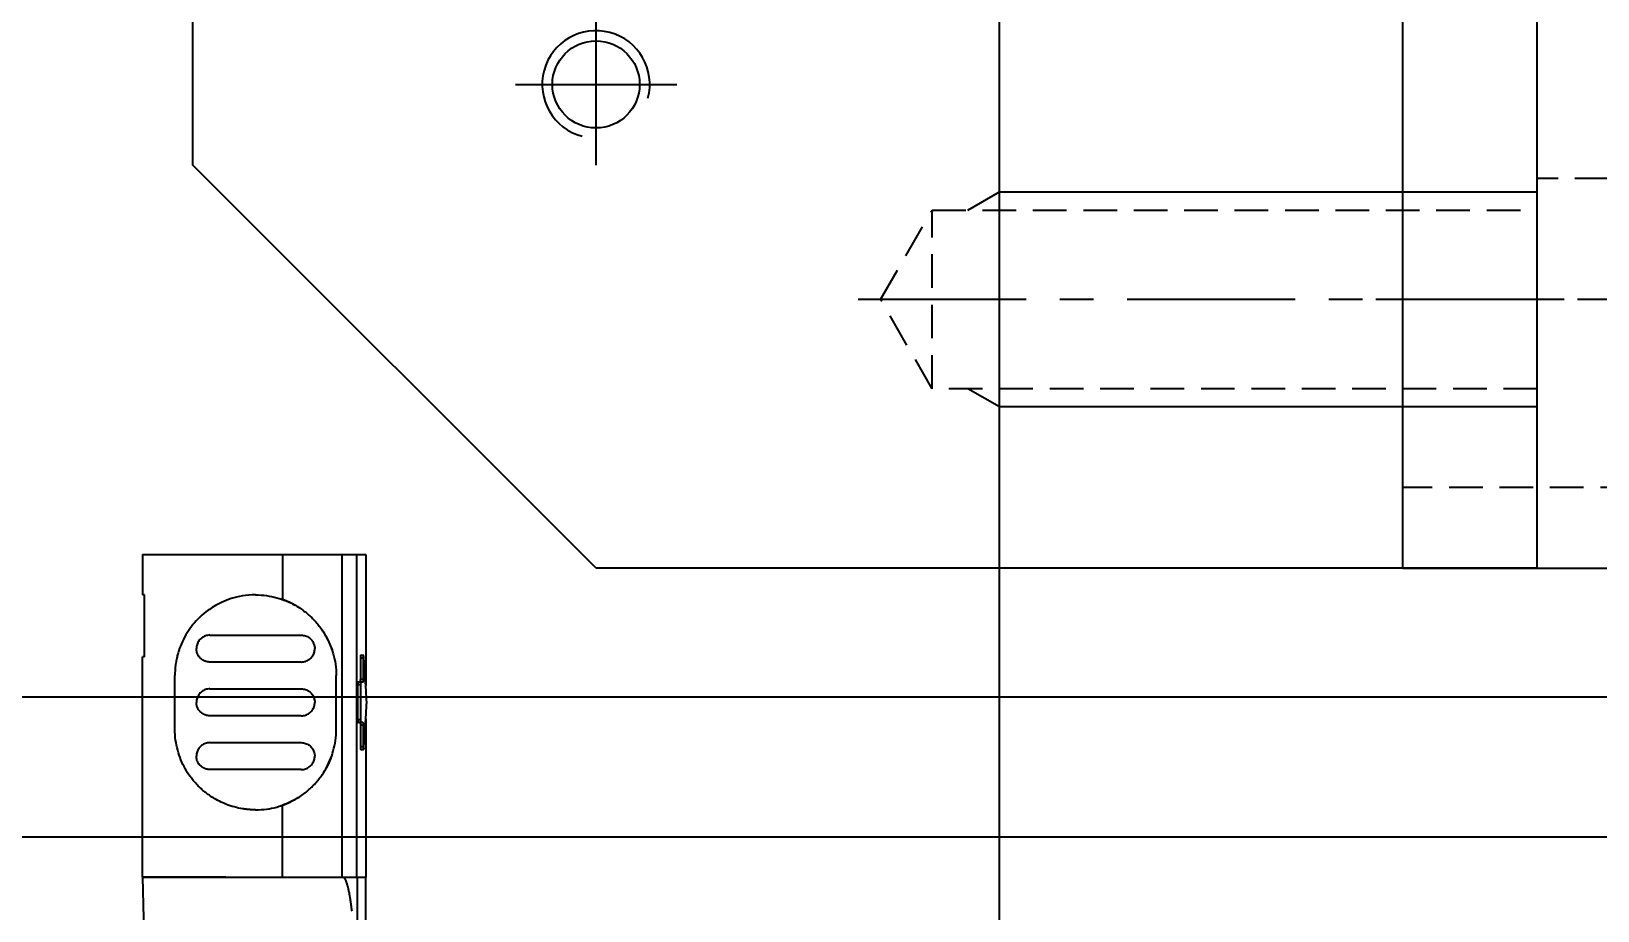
# Model space of a CAD drawing. Header units: inches. Extents: x 0 to 77285, y -118 to 40065.
# Drawn here: x 17121.1 to 17179.4, y 26057.8 to 26090.5 of the extents above; entities that cross this region are included whole.
import ezdxf

# ---------------------------------------------------------------- set-up
doc = ezdxf.new("R2010")
doc.units = ezdxf.units.IN
doc.header["$LTSCALE"] = 5
doc.header["$MEASUREMENT"] = 0
doc.linetypes.add('CENTER', pattern=[2, 1.25, -0.25, 0.25, -0.25])
doc.linetypes.add('HIDDEN', pattern=[0.375, 0.25, -0.125])
for name, color, linetype in [('11', 1, 'CENTER'), ('22', 2, 'HIDDEN'), ('55', 5, 'Continuous'), ('77', 40, 'HIDDEN'), ('B', 123, 'Continuous'), ('T', 3, 'Continuous'), ('Y', 60, 'Continuous')]:
    doc.layers.add(name, color=color, linetype=linetype)
doc.styles.add('SCI', font='')
doc.styles.get('SCI').set_extended_font_data('Gulim')
doc.dimstyles.new('SCH', dxfattribs={"dimtxt": 2.5, "dimasz": 2, "dimexe": 1.25, "dimexo": 0.625, "dimtad": 1, "dimdec": 8, "dimtxsty": 'SCI', "dimcen": 2.5, "dimclrd": 4, "dimclre": 4, "dimclrt": 7, "dimadec": 8, "dimazin": 2, "dimtfac": 1, "dimtdec": 8, "dimtmove": 0, "dimatfit": 3, "dimfxl": 1, "dimarcsym": 0})

# ---------------------------------------------------------------- blocks, each defined once
blk = doc.blocks.new('*D366')
at = {"color": 4, "lineweight": -2, "transparency": 16777216}
for p, q in [((12554.65, 23925.55), (12554.65, 28076.143)), ((17979.65, 23925.05), (17979.65, 28076.143)), ((12714.65, 27976.143), (17819.65, 27976.143))]:
    blk.add_line(p, q, dxfattribs=at)
at = {"color": 4, "transparency": 16777216}
for points in [[(12714.65, 28002.81), (12714.65, 27949.477), (12554.65, 27976.143)], [(17819.65, 28002.81), (17819.65, 27949.477), (17979.65, 27976.143)]]:
    blk.add_solid(points, dxfattribs=at)
at = {"layer": 'Defpoints', "color": 0, "transparency": 16777216}
for p in [(17979.65, 27976.143), (12554.65, 23875.55), (17979.65, 23875.05)]:
    blk.add_point(p, dxfattribs=at)
at = {"color": 7, "transparency": 16777216, "insert": (15267.15, 28128.806), "char_height": 200, "attachment_point": 5, "style": 'SCI'}
blk.add_mtext('5425', dxfattribs=at)
blk = doc.blocks.new('*D367')
at = {"color": 4, "lineweight": -2, "transparency": 16777216}
for p, q in [((12554.65, 23925.55), (12554.65, 29140.675)), ((21064.65, 23433.05), (21064.65, 29140.675)), ((12714.65, 29040.675), (20904.65, 29040.675))]:
    blk.add_line(p, q, dxfattribs=at)
at = {"color": 4, "transparency": 16777216}
for points in [[(12714.65, 29067.342), (12714.65, 29014.009), (12554.65, 29040.675)], [(20904.65, 29067.342), (20904.65, 29014.009), (21064.65, 29040.675)]]:
    blk.add_solid(points, dxfattribs=at)
at = {"layer": 'Defpoints', "color": 0, "transparency": 16777216}
for p in [(21064.65, 29040.675), (12554.65, 23875.55), (21064.65, 23383.05)]:
    blk.add_point(p, dxfattribs=at)
at = {"color": 7, "transparency": 16777216, "insert": (16809.65, 29193.472), "char_height": 200, "attachment_point": 5, "style": 'SCI'}
blk.add_mtext('8510', dxfattribs=at)
blk = doc.blocks.new('*D374')
at = {"color": 4, "lineweight": -2, "transparency": 16777216}
for p, q in [((12554.65, 23925.55), (12554.65, 30215.876)), ((37924.65, 23433.05), (37924.65, 30215.876)), ((12714.65, 30115.876), (37764.65, 30115.876))]:
    blk.add_line(p, q, dxfattribs=at)
at = {"color": 4, "transparency": 16777216}
for points in [[(12714.65, 30142.543), (12714.65, 30089.21), (12554.65, 30115.876)], [(37764.65, 30142.543), (37764.65, 30089.21), (37924.65, 30115.876)]]:
    blk.add_solid(points, dxfattribs=at)
at = {"layer": 'Defpoints', "color": 0, "transparency": 16777216}
for p in [(37924.65, 30115.876), (12554.65, 23875.55), (37924.65, 23383.05)]:
    blk.add_point(p, dxfattribs=at)
at = {"color": 7, "transparency": 16777216, "insert": (25239.65, 30268.539), "char_height": 200, "attachment_point": 5, "style": 'SCI'}
blk.add_mtext('25370', dxfattribs=at)
blk = doc.blocks.new('A$C682b3a79')
for p, q in [((342.004, 3.942), (363.504, 3.942)), ((363.504, 3.612), (358.336, 3.612)), ((363.504, 0.839), (363.504, 3.942)), ((363.504, 3.609), (375.504, 3.609)), ((369.154, 3.839), (368.354, 3.839)), ((368.354, 3.839), (368.354, 3.738)), ((369.154, 3.839), (369.154, 3.738)), ((369.254, 3.825), (369.254, 3.652)), ((370.654, 3.737), (369.354, 3.737)), ((369.354, 3.737), (369.354, 3.636)), ((370.654, 3.737), (370.654, 3.636)), ((370.754, 3.825), (370.754, 3.652)), ((371.654, 3.839), (370.854, 3.839)), ((370.854, 3.839), (370.854, 3.738)), ((371.654, 3.839), (371.654, 3.738)), ((375.504, -4.361), (375.504, 3.939)), ((363.504, 3.064), (375.504, 3.064)), ((367.712, 2.547), (367.713, 2.547)), ((369.004, 2.839), (371.004, 2.839)), ((372.295, 2.547), (372.296, 2.547)), ((367.504, 1.539), (367.504, -1.861)), ((368.504, -1.861), (368.504, 1.539)), ((369.504, 1.539), (369.504, -1.861)), ((370.504, -1.861), (370.504, 1.539)), ((371.504, 1.539), (371.504, -1.861)), ((372.504, -1.861), (372.504, 1.539)), ((363.504, -4.361), (363.504, 0.839)), ((363.504, 0.839), (366.176, 0.839)), ((366.176, 0.839), (366.176, 0.839)), ((373.833, 0.839), (373.833, 0.839)), ((375.504, 0.839), (373.833, 0.839)), ((363.504, -1.262), (363.504, -4.361)), ((369.004, -3.161), (371.004, -3.161)), ((363.504, -4.361), (342.004, -3.898)), ((363.504, -4.361), (371.704, -4.361)), ((371.704, -4.293), (371.704, -4.361)), ((374.004, -4.293), (374.004, -4.361)), ((375.504, -4.361), (374.004, -4.361))]:
    blk.add_line(p, q)
for points in [[(363.504, 3.108), (363.501, 3.111), (363.499, 3.114), (363.496, 3.117), (363.493, 3.12), (363.49, 3.123), (363.486, 3.125), (363.483, 3.128), (363.48, 3.131), (363.477, 3.133), (363.473, 3.136), (363.47, 3.138), (363.466, 3.14), (363.463, 3.143), (363.46, 3.145), (363.456, 3.147), (363.452, 3.15), (363.449, 3.152), (363.445, 3.154), (363.442, 3.156), (363.438, 3.158), (363.434, 3.16), (363.43, 3.162), (363.426, 3.164), (363.423, 3.166), (363.419, 3.168), (363.415, 3.17), (363.411, 3.172), (363.407, 3.174), (363.403, 3.176), (363.399, 3.178), (363.395, 3.18), (363.391, 3.182), (363.387, 3.184), (363.383, 3.185), (363.379, 3.187), (363.375, 3.189), (363.37, 3.191), (363.366, 3.192), (363.362, 3.194), (363.358, 3.196), (363.354, 3.197), (363.35, 3.199), (363.346, 3.2), (363.342, 3.202), (363.338, 3.204), (363.334, 3.205), (363.329, 3.207), (363.325, 3.208), (363.321, 3.21), (363.317, 3.211), (363.313, 3.213), (363.309, 3.214), (363.305, 3.216), (363.3, 3.217), (363.296, 3.218), (363.292, 3.22), (363.288, 3.221), (363.284, 3.223), (363.28, 3.224), (363.275, 3.225), (363.271, 3.227), (363.267, 3.228), (363.263, 3.229), (363.259, 3.231), (363.255, 3.232), (363.251, 3.233), (363.247, 3.234), (363.242, 3.236), (363.238, 3.237), (363.234, 3.238), (363.23, 3.239), (363.226, 3.241), (363.222, 3.242), (363.217, 3.243), (363.213, 3.244), (363.209, 3.245), (363.205, 3.247), (363.201, 3.248), (363.197, 3.249), (363.192, 3.25), (363.171, 3.256), (363.15, 3.261), (363.129, 3.267), (363.107, 3.272), (363.086, 3.277), (363.065, 3.282), (363.043, 3.287), (363.021, 3.292), (363, 3.296), (362.978, 3.301), (362.957, 3.305), (362.935, 3.309), (362.913, 3.314), (362.892, 3.318), (362.87, 3.322), (362.848, 3.326), (362.826, 3.329), (362.804, 3.333), (362.783, 3.337), (362.761, 3.341), (362.739, 3.344), (362.717, 3.348), (362.695, 3.351), (362.673, 3.355), (362.651, 3.358), (362.629, 3.361), (362.607, 3.364), (362.585, 3.368), (362.563, 3.371), (362.541, 3.374), (362.519, 3.377), (362.497, 3.38), (362.475, 3.383), (362.453, 3.386), (362.43, 3.389), (362.408, 3.392), (362.386, 3.394), (362.364, 3.397), (362.342, 3.4), (362.32, 3.403), (362.298, 3.405), (362.276, 3.408), (362.253, 3.41), (362.231, 3.413)], [(369.379, 3.939), (369.086, 3.939), (368.792, 3.939), (368.498, 3.939), (368.204, 3.939), (367.911, 3.939), (367.617, 3.939), (367.323, 3.939), (367.029, 3.939), (366.736, 3.939), (366.442, 3.939), (366.148, 3.939), (365.854, 3.939), (365.56, 3.939), (365.267, 3.939), (364.973, 3.939), (364.679, 3.939), (364.385, 3.939), (364.092, 3.939), (363.798, 3.939), (363.504, 3.939)], [(368.299, 3.862), (368.296, 3.861), (368.292, 3.861), (368.289, 3.861), (368.286, 3.86), (368.283, 3.86), (368.28, 3.86), (368.277, 3.859), (368.274, 3.859), (368.271, 3.858), (368.269, 3.858), (368.266, 3.857), (368.264, 3.857), (368.262, 3.856), (368.26, 3.855), (368.258, 3.855), (368.257, 3.854), (368.255, 3.854), (368.255, 3.853), (368.254, 3.852), (368.254, 3.851)], [(368.258, 3.848), (368.258, 3.848), (368.258, 3.848), (368.257, 3.848), (368.257, 3.848), (368.256, 3.849), (368.256, 3.849), (368.256, 3.849), (368.256, 3.849), (368.255, 3.849), (368.255, 3.85), (368.255, 3.85), (368.255, 3.85), (368.254, 3.85), (368.254, 3.85), (368.254, 3.85), (368.254, 3.851), (368.254, 3.851), (368.254, 3.851), (368.254, 3.851), (368.254, 3.851)], [(368.254, 3.751), (368.254, 3.756), (368.254, 3.761), (368.254, 3.766), (368.254, 3.771), (368.254, 3.776), (368.254, 3.781), (368.254, 3.786), (368.254, 3.791), (368.254, 3.796), (368.254, 3.801), (368.254, 3.806), (368.254, 3.811), (368.254, 3.816), (368.254, 3.821), (368.254, 3.826), (368.254, 3.831), (368.254, 3.836), (368.254, 3.841), (368.254, 3.846), (368.254, 3.851)], [(368.258, 3.747), (368.258, 3.748), (368.258, 3.748), (368.257, 3.748), (368.257, 3.748), (368.257, 3.748), (368.256, 3.748), (368.256, 3.749), (368.256, 3.749), (368.255, 3.749), (368.255, 3.749), (368.255, 3.749), (368.255, 3.75), (368.255, 3.75), (368.255, 3.75), (368.254, 3.75), (368.254, 3.75), (368.254, 3.751), (368.254, 3.751), (368.254, 3.751), (368.254, 3.751)], [(368.354, 3.839), (368.347, 3.839), (368.34, 3.839), (368.334, 3.839), (368.327, 3.839), (368.321, 3.839), (368.315, 3.84), (368.309, 3.84), (368.304, 3.84), (368.298, 3.841), (368.293, 3.841), (368.288, 3.842), (368.284, 3.842), (368.279, 3.843), (368.275, 3.844), (368.272, 3.844), (368.268, 3.845), (368.265, 3.846), (368.263, 3.846), (368.26, 3.847), (368.258, 3.848)], [(368.354, 3.738), (368.351, 3.738), (368.349, 3.738), (368.346, 3.738), (368.343, 3.738), (368.341, 3.738), (368.338, 3.738), (368.335, 3.738), (368.333, 3.739), (368.33, 3.739), (368.327, 3.739), (368.325, 3.739), (368.322, 3.739), (368.32, 3.739), (368.317, 3.739), (368.315, 3.739), (368.312, 3.739), (368.31, 3.74), (368.307, 3.74), (368.305, 3.74), (368.303, 3.74), (368.301, 3.74), (368.299, 3.74), (368.297, 3.741), (368.295, 3.741), (368.293, 3.741), (368.291, 3.741), (368.289, 3.741), (368.287, 3.742), (368.286, 3.742), (368.284, 3.742), (368.282, 3.742), (368.281, 3.742), (368.279, 3.743), (368.278, 3.743), (368.276, 3.743), (368.275, 3.743), (368.273, 3.744), (368.272, 3.744), (368.27, 3.744), (368.269, 3.744), (368.268, 3.745), (368.268, 3.745), (368.267, 3.745), (368.267, 3.745), (368.266, 3.745), (368.265, 3.745), (368.265, 3.745), (368.264, 3.746), (368.264, 3.746), (368.263, 3.746), (368.262, 3.746), (368.262, 3.746), (368.261, 3.746), (368.261, 3.746), (368.261, 3.747), (368.26, 3.747), (368.26, 3.747), (368.259, 3.747), (368.259, 3.747), (368.258, 3.747)], [(368.299, 3.862), (368.381, 3.868), (368.463, 3.875), (368.546, 3.881), (368.628, 3.887), (368.71, 3.894), (368.793, 3.9), (368.875, 3.905), (368.958, 3.911), (369.04, 3.917), (369.123, 3.922), (369.205, 3.928), (369.288, 3.933), (369.37, 3.938), (369.453, 3.943), (369.535, 3.948), (369.618, 3.953), (369.701, 3.957), (369.783, 3.962), (369.866, 3.966), (369.949, 3.97)], [(369.154, 3.738), (369.114, 3.738), (369.074, 3.738), (369.034, 3.738), (368.994, 3.738), (368.954, 3.738), (368.914, 3.738), (368.874, 3.738), (368.834, 3.738), (368.794, 3.738), (368.754, 3.738), (368.714, 3.738), (368.674, 3.738), (368.634, 3.738), (368.594, 3.738), (368.554, 3.738), (368.514, 3.738), (368.474, 3.738), (368.434, 3.738), (368.394, 3.738), (368.354, 3.738)], [(369.254, 3.825), (369.254, 3.827), (369.253, 3.828), (369.251, 3.829), (369.249, 3.83), (369.246, 3.831), (369.243, 3.832), (369.239, 3.832), (369.235, 3.833), (369.23, 3.834), (369.225, 3.835), (369.219, 3.836), (369.213, 3.836), (369.206, 3.837), (369.2, 3.837), (369.193, 3.838), (369.185, 3.838), (369.178, 3.838), (369.17, 3.838), (369.162, 3.839), (369.154, 3.839)], [(369.254, 3.725), (369.254, 3.725), (369.254, 3.726), (369.254, 3.726), (369.254, 3.726), (369.253, 3.727), (369.253, 3.727), (369.252, 3.728), (369.252, 3.728), (369.251, 3.728), (369.25, 3.729), (369.25, 3.729), (369.249, 3.729), (369.248, 3.73), (369.247, 3.73), (369.246, 3.73), (369.245, 3.731), (369.244, 3.731), (369.242, 3.731), (369.241, 3.732), (369.24, 3.732), (369.239, 3.732), (369.237, 3.732), (369.236, 3.733), (369.235, 3.733), (369.233, 3.733), (369.232, 3.733), (369.23, 3.734), (369.228, 3.734), (369.227, 3.734), (369.225, 3.734), (369.223, 3.735), (369.222, 3.735), (369.22, 3.735), (369.218, 3.735), (369.216, 3.735), (369.214, 3.736), (369.212, 3.736), (369.21, 3.736), (369.208, 3.736), (369.206, 3.736), (369.204, 3.737), (369.202, 3.737), (369.199, 3.737), (369.197, 3.737), (369.194, 3.737), (369.192, 3.737), (369.189, 3.737), (369.187, 3.738), (369.184, 3.738), (369.181, 3.738), (369.179, 3.738), (369.176, 3.738), (369.173, 3.738), (369.17, 3.738), (369.168, 3.738), (369.165, 3.738), (369.162, 3.738), (369.16, 3.738), (369.157, 3.738), (369.154, 3.738)], [(369.354, 3.737), (369.346, 3.737), (369.338, 3.738), (369.33, 3.738), (369.323, 3.738), (369.316, 3.739), (369.309, 3.739), (369.302, 3.74), (369.295, 3.74), (369.289, 3.741), (369.284, 3.742), (369.278, 3.743), (369.274, 3.744), (369.269, 3.745), (369.265, 3.746), (369.262, 3.747), (369.259, 3.748), (369.257, 3.749), (369.255, 3.751), (369.254, 3.752), (369.254, 3.753)], [(369.354, 3.636), (369.351, 3.636), (369.349, 3.636), (369.346, 3.636), (369.343, 3.636), (369.341, 3.636), (369.338, 3.636), (369.335, 3.637), (369.333, 3.637), (369.33, 3.637), (369.327, 3.637), (369.325, 3.637), (369.322, 3.637), (369.319, 3.637), (369.317, 3.637), (369.314, 3.638), (369.312, 3.638), (369.309, 3.638), (369.307, 3.638), (369.305, 3.638), (369.302, 3.639), (369.3, 3.639), (369.298, 3.639), (369.296, 3.639), (369.294, 3.639), (369.293, 3.64), (369.291, 3.64), (369.289, 3.64), (369.287, 3.64), (369.285, 3.641), (369.284, 3.641), (369.282, 3.641), (369.28, 3.641), (369.279, 3.642), (369.277, 3.642), (369.276, 3.642), (369.274, 3.643), (369.273, 3.643), (369.271, 3.643), (369.27, 3.644), (369.269, 3.644), (369.267, 3.644), (369.266, 3.645), (369.265, 3.645), (369.264, 3.645), (369.263, 3.646), (369.261, 3.646), (369.26, 3.647), (369.26, 3.647), (369.259, 3.647), (369.258, 3.648), (369.257, 3.648), (369.257, 3.649), (369.256, 3.649), (369.256, 3.65), (369.255, 3.65), (369.255, 3.65), (369.254, 3.651), (369.254, 3.651), (369.254, 3.652), (369.254, 3.652)], [(370.654, 3.636), (370.589, 3.636), (370.524, 3.636), (370.459, 3.636), (370.394, 3.636), (370.329, 3.636), (370.264, 3.636), (370.199, 3.636), (370.134, 3.636), (370.069, 3.636), (370.004, 3.636), (369.939, 3.636), (369.874, 3.636), (369.809, 3.636), (369.744, 3.636), (369.679, 3.636), (369.614, 3.636), (369.549, 3.636), (369.484, 3.636), (369.419, 3.636), (369.354, 3.636)], [(369.949, 3.97), (369.953, 3.97), (369.958, 3.971), (369.964, 3.971), (369.969, 3.971), (369.975, 3.971), (369.98, 3.971), (369.986, 3.971), (369.992, 3.971), (369.998, 3.971), (370.004, 3.972), (370.01, 3.971), (370.016, 3.971), (370.022, 3.971), (370.028, 3.971), (370.034, 3.971), (370.039, 3.971), (370.045, 3.971), (370.05, 3.971), (370.055, 3.97), (370.06, 3.97)], [(370.06, 3.97), (370.142, 3.966), (370.225, 3.962), (370.308, 3.957), (370.39, 3.953), (370.473, 3.948), (370.555, 3.943), (370.638, 3.938), (370.72, 3.933), (370.803, 3.928), (370.886, 3.922), (370.968, 3.917), (371.051, 3.911), (371.133, 3.905), (371.215, 3.9), (371.298, 3.894), (371.38, 3.887), (371.463, 3.881), (371.545, 3.875), (371.627, 3.868), (371.71, 3.862)], [(375.504, 3.939), (375.26, 3.939), (375.017, 3.939), (374.773, 3.939), (374.529, 3.939), (374.285, 3.939), (374.041, 3.939), (373.798, 3.939), (373.554, 3.939), (373.31, 3.939), (373.066, 3.939), (372.823, 3.939), (372.579, 3.939), (372.335, 3.939), (372.091, 3.939), (371.848, 3.939), (371.604, 3.939), (371.36, 3.939), (371.116, 3.939), (370.872, 3.939), (370.629, 3.939)], [(370.754, 3.753), (370.754, 3.752), (370.753, 3.751), (370.751, 3.749), (370.749, 3.748), (370.746, 3.747), (370.743, 3.746), (370.739, 3.745), (370.735, 3.744), (370.73, 3.743), (370.725, 3.742), (370.719, 3.741), (370.713, 3.74), (370.707, 3.74), (370.7, 3.739), (370.693, 3.739), (370.686, 3.738), (370.678, 3.738), (370.671, 3.738), (370.662, 3.737), (370.654, 3.737)], [(370.754, 3.652), (370.754, 3.652), (370.754, 3.651), (370.754, 3.651), (370.754, 3.65), (370.753, 3.65), (370.753, 3.65), (370.752, 3.649), (370.752, 3.649), (370.751, 3.648), (370.75, 3.648), (370.75, 3.648), (370.749, 3.647), (370.748, 3.647), (370.747, 3.646), (370.746, 3.646), (370.745, 3.646), (370.744, 3.645), (370.743, 3.645), (370.741, 3.644), (370.74, 3.644), (370.739, 3.644), (370.737, 3.643), (370.736, 3.643), (370.735, 3.643), (370.733, 3.642), (370.732, 3.642), (370.73, 3.642), (370.729, 3.642), (370.727, 3.641), (370.725, 3.641), (370.724, 3.641), (370.722, 3.64), (370.72, 3.64), (370.718, 3.64), (370.716, 3.64), (370.714, 3.64), (370.713, 3.639), (370.711, 3.639), (370.709, 3.639), (370.707, 3.639), (370.704, 3.638), (370.702, 3.638), (370.699, 3.638), (370.697, 3.638), (370.694, 3.638), (370.692, 3.637), (370.689, 3.637), (370.687, 3.637), (370.684, 3.637), (370.681, 3.637), (370.679, 3.637), (370.676, 3.637), (370.673, 3.637), (370.671, 3.636), (370.668, 3.636), (370.665, 3.636), (370.662, 3.636), (370.66, 3.636), (370.657, 3.636), (370.654, 3.636)], [(370.854, 3.839), (370.846, 3.839), (370.838, 3.838), (370.83, 3.838), (370.822, 3.838), (370.815, 3.838), (370.808, 3.837), (370.801, 3.837), (370.795, 3.836), (370.789, 3.835), (370.783, 3.835), (370.778, 3.834), (370.773, 3.833), (370.769, 3.832), (370.765, 3.831), (370.762, 3.831), (370.759, 3.83), (370.757, 3.829), (370.755, 3.828), (370.754, 3.827), (370.754, 3.825)], [(370.754, 3.725), (370.754, 3.725), (370.754, 3.726), (370.754, 3.726), (370.755, 3.726), (370.755, 3.727), (370.756, 3.727), (370.756, 3.728), (370.757, 3.728), (370.757, 3.728), (370.758, 3.729), (370.759, 3.729), (370.76, 3.729), (370.76, 3.73), (370.761, 3.73), (370.762, 3.73), (370.764, 3.731), (370.765, 3.731), (370.766, 3.731), (370.767, 3.732), (370.769, 3.732), (370.77, 3.732), (370.771, 3.732), (370.773, 3.733), (370.774, 3.733), (370.776, 3.733), (370.777, 3.733), (370.779, 3.734), (370.78, 3.734), (370.782, 3.734), (370.784, 3.734), (370.785, 3.735), (370.787, 3.735), (370.789, 3.735), (370.791, 3.735), (370.793, 3.735), (370.794, 3.736), (370.796, 3.736), (370.798, 3.736), (370.8, 3.736), (370.802, 3.736), (370.805, 3.737), (370.807, 3.737), (370.809, 3.737), (370.812, 3.737), (370.814, 3.737), (370.817, 3.737), (370.819, 3.737), (370.822, 3.738), (370.825, 3.738), (370.827, 3.738), (370.83, 3.738), (370.833, 3.738), (370.835, 3.738), (370.838, 3.738), (370.841, 3.738), (370.843, 3.738), (370.846, 3.738), (370.849, 3.738), (370.851, 3.738), (370.854, 3.738)], [(371.654, 3.738), (371.614, 3.738), (371.574, 3.738), (371.534, 3.738), (371.494, 3.738), (371.454, 3.738), (371.414, 3.738), (371.374, 3.738), (371.334, 3.738), (371.294, 3.738), (371.254, 3.738), (371.214, 3.738), (371.174, 3.738), (371.134, 3.738), (371.094, 3.738), (371.054, 3.738), (371.014, 3.738), (370.974, 3.738), (370.934, 3.738), (370.894, 3.738), (370.854, 3.738)], [(371.75, 3.848), (371.748, 3.847), (371.746, 3.846), (371.743, 3.846), (371.74, 3.845), (371.737, 3.844), (371.733, 3.844), (371.729, 3.843), (371.725, 3.842), (371.72, 3.842), (371.715, 3.841), (371.71, 3.841), (371.705, 3.84), (371.699, 3.84), (371.693, 3.84), (371.687, 3.839), (371.681, 3.839), (371.675, 3.839), (371.668, 3.839), (371.661, 3.839), (371.654, 3.839)], [(371.75, 3.747), (371.749, 3.747), (371.748, 3.747), (371.747, 3.746), (371.746, 3.746), (371.745, 3.746), (371.744, 3.745), (371.743, 3.745), (371.741, 3.745), (371.74, 3.745), (371.739, 3.744), (371.737, 3.744), (371.736, 3.744), (371.734, 3.743), (371.732, 3.743), (371.731, 3.743), (371.729, 3.743), (371.727, 3.742), (371.725, 3.742), (371.723, 3.742), (371.721, 3.742), (371.72, 3.741), (371.718, 3.741), (371.716, 3.741), (371.714, 3.741), (371.712, 3.741), (371.71, 3.74), (371.708, 3.74), (371.706, 3.74), (371.704, 3.74), (371.702, 3.74), (371.7, 3.74), (371.698, 3.74), (371.696, 3.739), (371.694, 3.739), (371.691, 3.739), (371.689, 3.739), (371.687, 3.739), (371.685, 3.739), (371.682, 3.739), (371.68, 3.739), (371.679, 3.739), (371.678, 3.739), (371.676, 3.739), (371.675, 3.738), (371.674, 3.738), (371.672, 3.738), (371.671, 3.738), (371.67, 3.738), (371.669, 3.738), (371.667, 3.738), (371.666, 3.738), (371.665, 3.738), (371.663, 3.738), (371.662, 3.738), (371.661, 3.738), (371.659, 3.738), (371.658, 3.738), (371.657, 3.738), (371.655, 3.738), (371.654, 3.738)], [(371.71, 3.862), (371.713, 3.861), (371.716, 3.861), (371.719, 3.861), (371.722, 3.86), (371.725, 3.86), (371.728, 3.86), (371.731, 3.859), (371.734, 3.859), (371.737, 3.858), (371.74, 3.858), (371.742, 3.857), (371.745, 3.857), (371.747, 3.856), (371.749, 3.855), (371.75, 3.855), (371.752, 3.854), (371.753, 3.854), (371.754, 3.853), (371.754, 3.852), (371.754, 3.851)], [(371.75, 3.848), (371.75, 3.848), (371.751, 3.848), (371.751, 3.848), (371.751, 3.848), (371.752, 3.849), (371.752, 3.849), (371.752, 3.849), (371.753, 3.849), (371.753, 3.849), (371.753, 3.85), (371.753, 3.85), (371.754, 3.85), (371.754, 3.85), (371.754, 3.85), (371.754, 3.85), (371.754, 3.851), (371.754, 3.851), (371.754, 3.851), (371.754, 3.851), (371.754, 3.851)], [(371.75, 3.747), (371.75, 3.748), (371.751, 3.748), (371.751, 3.748), (371.751, 3.748), (371.752, 3.748), (371.752, 3.748), (371.752, 3.748), (371.752, 3.749), (371.753, 3.749), (371.753, 3.749), (371.753, 3.749), (371.753, 3.749), (371.753, 3.749), (371.754, 3.75), (371.754, 3.75), (371.754, 3.75), (371.754, 3.75), (371.754, 3.75), (371.754, 3.75), (371.754, 3.751), (371.754, 3.751), (371.754, 3.751), (371.754, 3.751), (371.754, 3.751), (371.754, 3.751), (371.754, 3.751), (371.754, 3.751), (371.754, 3.751), (371.754, 3.751), (371.754, 3.751), (371.754, 3.751), (371.754, 3.751), (371.754, 3.751), (371.754, 3.751), (371.754, 3.751), (371.754, 3.751), (371.754, 3.751), (371.754, 3.751), (371.754, 3.751), (371.754, 3.751)], [(371.754, 3.751), (371.754, 3.756), (371.754, 3.761), (371.754, 3.766), (371.754, 3.771), (371.754, 3.776), (371.754, 3.781), (371.754, 3.786), (371.754, 3.791), (371.754, 3.796), (371.754, 3.801), (371.754, 3.806), (371.754, 3.811), (371.754, 3.816), (371.754, 3.821), (371.754, 3.826), (371.754, 3.831), (371.754, 3.836), (371.754, 3.841), (371.754, 3.846), (371.754, 3.851)], [(366.004, -0.161), (366.006, -0.058), (366.011, 0.044), (366.02, 0.144), (366.031, 0.243), (366.046, 0.341), (366.064, 0.437), (366.085, 0.532), (366.109, 0.625), (366.135, 0.717), (366.164, 0.806), (366.196, 0.894), (366.23, 0.981), (366.266, 1.065), (366.305, 1.148), (366.346, 1.229), (366.388, 1.307), (366.433, 1.384), (366.479, 1.459), (366.527, 1.532), (366.577, 1.602), (366.605, 1.64), (366.634, 1.678), (366.664, 1.716), (366.694, 1.752), (366.724, 1.789), (366.755, 1.824), (366.787, 1.859), (366.819, 1.894), (366.851, 1.928), (366.884, 1.962), (366.918, 1.995), (366.952, 2.027), (366.986, 2.059), (367.021, 2.09), (367.057, 2.121), (367.093, 2.151), (367.129, 2.181), (367.166, 2.21), (367.203, 2.238), (367.241, 2.266), (367.308, 2.314), (367.378, 2.36), (367.451, 2.405), (367.525, 2.449), (367.602, 2.491), (367.681, 2.531), (367.763, 2.57), (367.847, 2.606), (367.932, 2.641), (368.02, 2.673), (368.11, 2.703), (368.202, 2.73), (368.296, 2.754), (368.391, 2.776), (368.489, 2.794), (368.589, 2.81), (368.69, 2.822), (368.793, 2.831), (368.898, 2.837), (369.004, 2.839)], [(368.068, 2.689), (368.063, 2.687), (368.057, 2.685), (368.051, 2.683), (368.045, 2.681), (368.04, 2.68), (368.034, 2.678), (368.028, 2.676), (368.022, 2.674), (368.017, 2.672), (368.011, 2.67), (368.005, 2.668), (368, 2.666), (367.994, 2.664), (367.988, 2.662), (367.982, 2.659), (367.977, 2.657), (367.971, 2.655), (367.965, 2.653), (367.96, 2.651), (367.954, 2.649), (367.934, 2.642), (367.915, 2.634), (367.895, 2.626), (367.875, 2.618), (367.856, 2.61), (367.836, 2.602), (367.817, 2.594), (367.797, 2.585), (367.778, 2.577), (367.759, 2.568), (367.739, 2.559), (367.72, 2.55), (367.701, 2.541), (367.682, 2.532), (367.663, 2.523), (367.644, 2.513), (367.626, 2.503), (367.607, 2.494), (367.588, 2.484), (367.57, 2.474), (367.554, 2.465), (367.537, 2.456), (367.521, 2.447), (367.505, 2.438), (367.489, 2.428), (367.473, 2.419), (367.457, 2.409), (367.442, 2.4), (367.426, 2.39), (367.41, 2.38), (367.394, 2.37), (367.379, 2.36), (367.363, 2.35), (367.348, 2.34), (367.333, 2.33), (367.317, 2.32), (367.302, 2.309), (367.287, 2.299), (367.272, 2.288), (367.257, 2.277)], [(374.004, -0.161), (374.002, -0.058), (373.997, 0.044), (373.989, 0.144), (373.977, 0.243), (373.962, 0.341), (373.944, 0.437), (373.923, 0.532), (373.899, 0.625), (373.873, 0.717), (373.844, 0.806), (373.812, 0.894), (373.778, 0.981), (373.742, 1.065), (373.703, 1.148), (373.663, 1.229), (373.62, 1.307), (373.575, 1.384), (373.529, 1.459), (373.481, 1.532), (373.431, 1.602), (373.403, 1.64), (373.374, 1.678), (373.345, 1.716), (373.315, 1.752), (373.284, 1.789), (373.253, 1.824), (373.222, 1.859), (373.19, 1.894), (373.157, 1.928), (373.124, 1.962), (373.09, 1.995), (373.056, 2.027), (373.022, 2.059), (372.987, 2.09), (372.951, 2.121), (372.915, 2.151), (372.879, 2.181), (372.842, 2.21), (372.805, 2.238), (372.767, 2.266), (372.7, 2.314), (372.63, 2.36), (372.558, 2.405), (372.483, 2.449), (372.406, 2.491), (372.327, 2.531), (372.245, 2.57), (372.162, 2.606), (372.076, 2.641), (371.988, 2.673), (371.898, 2.703), (371.806, 2.73), (371.713, 2.754), (371.617, 2.776), (371.519, 2.794), (371.42, 2.81), (371.318, 2.822), (371.215, 2.831), (371.111, 2.837), (371.004, 2.839)], [(371.944, 2.688), (371.953, 2.685), (371.962, 2.682), (371.971, 2.679), (371.98, 2.676), (371.989, 2.673), (371.998, 2.67), (372.007, 2.666), (372.015, 2.663), (372.024, 2.66), (372.033, 2.657), (372.042, 2.654), (372.051, 2.65), (372.06, 2.647), (372.069, 2.644), (372.077, 2.64), (372.086, 2.637), (372.095, 2.634), (372.104, 2.63), (372.112, 2.627), (372.121, 2.623), (372.151, 2.611), (372.18, 2.599), (372.209, 2.586), (372.238, 2.573), (372.267, 2.56), (372.296, 2.546), (372.325, 2.532), (372.354, 2.518), (372.382, 2.504), (372.41, 2.489), (372.438, 2.474), (372.466, 2.458), (372.494, 2.443), (372.521, 2.427), (372.549, 2.411), (372.576, 2.394), (372.603, 2.377), (372.63, 2.36), (372.656, 2.343), (372.683, 2.325), (372.686, 2.323), (372.689, 2.321), (372.692, 2.319), (372.696, 2.317), (372.699, 2.314), (372.702, 2.312), (372.705, 2.31), (372.708, 2.308), (372.711, 2.306), (372.714, 2.304), (372.718, 2.301), (372.721, 2.299), (372.724, 2.297), (372.727, 2.295), (372.73, 2.293), (372.733, 2.29), (372.736, 2.288), (372.739, 2.286), (372.743, 2.284), (372.746, 2.282)], [(367.504, 1.539), (367.506, 1.581), (367.511, 1.621), (367.519, 1.661), (367.53, 1.699), (367.544, 1.736), (367.561, 1.771), (367.581, 1.805), (367.602, 1.837), (367.627, 1.867), (367.653, 1.894), (367.681, 1.92), (367.712, 1.944), (367.744, 1.965), (367.777, 1.984), (367.812, 2), (367.849, 2.014), (367.886, 2.025), (367.925, 2.032), (367.964, 2.037), (368.004, 2.039)], [(368.504, 1.539), (368.502, 1.58), (368.498, 1.62), (368.49, 1.659), (368.479, 1.696), (368.465, 1.733), (368.449, 1.768), (368.429, 1.802), (368.408, 1.834), (368.384, 1.864), (368.358, 1.892), (368.33, 1.918), (368.3, 1.942), (368.268, 1.964), (368.234, 1.983), (368.199, 1.999), (368.163, 2.013), (368.125, 2.024), (368.086, 2.032), (368.045, 2.037), (368.004, 2.039)], [(369.504, 1.539), (369.506, 1.581), (369.511, 1.621), (369.519, 1.661), (369.53, 1.699), (369.544, 1.736), (369.561, 1.771), (369.581, 1.805), (369.602, 1.837), (369.627, 1.867), (369.653, 1.894), (369.681, 1.92), (369.712, 1.944), (369.744, 1.965), (369.777, 1.984), (369.812, 2), (369.849, 2.014), (369.886, 2.025), (369.925, 2.032), (369.964, 2.037), (370.004, 2.039)], [(370.504, 1.539), (370.502, 1.58), (370.498, 1.62), (370.49, 1.659), (370.479, 1.696), (370.465, 1.733), (370.449, 1.768), (370.429, 1.802), (370.408, 1.834), (370.384, 1.864), (370.358, 1.892), (370.33, 1.918), (370.3, 1.942), (370.268, 1.964), (370.234, 1.983), (370.199, 1.999), (370.163, 2.013), (370.125, 2.024), (370.086, 2.032), (370.045, 2.037), (370.004, 2.039)], [(371.504, 1.539), (371.506, 1.581), (371.511, 1.621), (371.519, 1.661), (371.53, 1.699), (371.544, 1.736), (371.561, 1.771), (371.581, 1.805), (371.602, 1.837), (371.627, 1.867), (371.653, 1.894), (371.681, 1.92), (371.712, 1.944), (371.744, 1.965), (371.777, 1.984), (371.812, 2), (371.849, 2.014), (371.886, 2.025), (371.925, 2.032), (371.964, 2.037), (372.004, 2.039)], [(372.504, 1.539), (372.502, 1.58), (372.498, 1.62), (372.49, 1.659), (372.479, 1.696), (372.465, 1.733), (372.449, 1.768), (372.429, 1.802), (372.408, 1.834), (372.384, 1.864), (372.358, 1.892), (372.33, 1.918), (372.3, 1.942), (372.268, 1.964), (372.234, 1.983), (372.199, 1.999), (372.163, 2.013), (372.125, 2.024), (372.086, 2.032), (372.045, 2.037), (372.004, 2.039)], [(366.55, 1.564), (366.547, 1.559), (366.544, 1.555), (366.541, 1.551), (366.538, 1.547), (366.535, 1.542), (366.532, 1.538), (366.529, 1.534), (366.526, 1.53), (366.523, 1.525), (366.52, 1.521), (366.517, 1.517), (366.514, 1.513), (366.512, 1.508), (366.509, 1.504), (366.506, 1.5), (366.503, 1.495), (366.5, 1.491), (366.497, 1.487), (366.494, 1.482), (366.492, 1.478), (366.48, 1.46), (366.469, 1.442), (366.457, 1.424), (366.446, 1.406), (366.435, 1.388), (366.424, 1.369), (366.413, 1.351), (366.402, 1.332), (366.392, 1.314), (366.381, 1.295), (366.371, 1.276), (366.361, 1.257), (366.351, 1.238), (366.341, 1.219), (366.331, 1.2), (366.321, 1.181), (366.312, 1.162), (366.302, 1.142), (366.293, 1.123), (366.284, 1.104), (366.278, 1.091), (366.272, 1.078), (366.266, 1.065), (366.26, 1.052), (366.254, 1.038), (366.249, 1.025), (366.243, 1.012), (366.238, 0.999), (366.232, 0.986), (366.227, 0.973), (366.221, 0.959), (366.216, 0.946), (366.211, 0.933), (366.205, 0.919), (366.2, 0.906), (366.195, 0.893), (366.19, 0.879), (366.185, 0.866), (366.18, 0.852), (366.176, 0.839)], [(373.468, 1.551), (373.472, 1.544), (373.477, 1.538), (373.481, 1.531), (373.486, 1.524), (373.491, 1.517), (373.495, 1.511), (373.5, 1.504), (373.504, 1.497), (373.509, 1.49), (373.513, 1.483), (373.518, 1.477), (373.522, 1.47), (373.527, 1.463), (373.531, 1.456), (373.535, 1.449), (373.54, 1.442), (373.544, 1.435), (373.548, 1.428), (373.553, 1.421), (373.557, 1.415), (373.563, 1.405), (373.568, 1.396), (373.574, 1.387), (373.579, 1.378), (373.585, 1.369), (373.59, 1.36), (373.595, 1.351), (373.601, 1.342), (373.606, 1.332), (373.611, 1.323), (373.616, 1.314), (373.622, 1.305), (373.627, 1.295), (373.632, 1.286), (373.637, 1.277), (373.642, 1.267), (373.647, 1.258), (373.652, 1.248), (373.657, 1.239), (373.662, 1.23), (373.672, 1.211), (373.682, 1.192), (373.691, 1.173), (373.701, 1.154), (373.71, 1.134), (373.719, 1.115), (373.728, 1.096), (373.737, 1.076), (373.746, 1.057), (373.754, 1.037), (373.763, 1.018), (373.771, 0.998), (373.779, 0.978), (373.787, 0.959), (373.795, 0.939), (373.803, 0.919), (373.811, 0.899), (373.818, 0.879), (373.825, 0.859), (373.833, 0.839)], [(366.151, 0.766), (366.152, 0.77), (366.153, 0.773), (366.155, 0.777), (366.156, 0.781), (366.157, 0.784), (366.158, 0.788), (366.159, 0.791), (366.161, 0.795), (366.162, 0.799), (366.163, 0.802), (366.164, 0.806), (366.166, 0.81), (366.167, 0.813), (366.168, 0.817), (366.169, 0.821), (366.171, 0.824), (366.172, 0.828), (366.173, 0.832), (366.174, 0.835), (366.176, 0.839)], [(373.857, 0.766), (373.857, 0.766), (373.857, 0.766), (373.857, 0.767), (373.857, 0.767), (373.857, 0.767), (373.857, 0.768), (373.857, 0.768), (373.857, 0.768), (373.856, 0.768), (373.856, 0.769), (373.856, 0.769), (373.856, 0.769), (373.856, 0.769), (373.856, 0.77), (373.856, 0.77), (373.856, 0.77), (373.856, 0.77), (373.856, 0.771), (373.856, 0.771), (373.856, 0.771), (373.854, 0.775), (373.853, 0.778), (373.852, 0.781), (373.851, 0.785), (373.85, 0.788), (373.849, 0.792), (373.848, 0.795), (373.847, 0.798), (373.845, 0.802), (373.844, 0.805), (373.843, 0.808), (373.842, 0.812), (373.841, 0.815), (373.84, 0.819), (373.838, 0.822), (373.837, 0.825), (373.836, 0.829), (373.835, 0.832), (373.834, 0.835), (373.833, 0.839)], [(366.004, -0.161), (366.004, -0.185), (366.005, -0.209), (366.005, -0.232), (366.006, -0.256), (366.006, -0.28), (366.008, -0.303), (366.009, -0.327), (366.01, -0.351), (366.012, -0.374), (366.013, -0.398), (366.015, -0.421), (366.018, -0.445), (366.02, -0.468), (366.022, -0.491), (366.025, -0.515), (366.028, -0.538), (366.031, -0.561), (366.034, -0.584), (366.038, -0.607), (366.041, -0.63), (366.056, -0.714), (366.072, -0.796), (366.09, -0.875), (366.111, -0.953), (366.132, -1.029), (366.156, -1.103), (366.18, -1.175), (366.207, -1.244), (366.234, -1.312), (366.262, -1.378), (366.291, -1.442), (366.322, -1.504), (366.352, -1.564), (366.384, -1.621), (366.415, -1.677), (366.448, -1.731), (366.48, -1.782), (366.512, -1.832), (366.545, -1.879), (366.577, -1.925), (366.606, -1.964), (366.636, -2.003), (366.667, -2.042), (366.698, -2.079), (366.729, -2.116), (366.761, -2.153), (366.793, -2.188), (366.825, -2.223), (366.858, -2.257), (366.891, -2.291), (366.925, -2.324), (366.959, -2.356), (366.993, -2.387), (367.028, -2.418), (367.063, -2.448), (367.098, -2.478), (367.133, -2.506), (367.169, -2.534), (367.205, -2.562), (367.241, -2.588), (367.312, -2.638), (367.385, -2.687), (367.46, -2.733), (367.537, -2.778), (367.616, -2.821), (367.697, -2.862), (367.78, -2.9), (367.865, -2.936), (367.951, -2.97), (368.04, -3.002), (368.129, -3.031), (368.221, -3.057), (368.314, -3.081), (368.408, -3.102), (368.504, -3.119), (368.601, -3.134), (368.7, -3.146), (368.8, -3.154), (368.902, -3.159), (369.004, -3.161)], [(374.004, -0.161), (374.001, -0.288), (373.994, -0.412), (373.981, -0.531), (373.965, -0.647), (373.944, -0.759), (373.92, -0.867), (373.893, -0.97), (373.863, -1.07), (373.831, -1.166), (373.797, -1.257), (373.761, -1.344), (373.724, -1.426), (373.686, -1.505), (373.648, -1.578), (373.61, -1.648), (373.572, -1.712), (373.535, -1.772), (373.498, -1.828), (373.464, -1.879), (373.431, -1.925), (373.371, -2.005), (373.309, -2.082), (373.244, -2.157), (373.178, -2.229), (373.11, -2.298), (373.04, -2.365), (372.969, -2.428), (372.896, -2.49), (372.821, -2.548), (372.745, -2.604), (372.668, -2.657), (372.59, -2.708), (372.511, -2.755), (372.43, -2.8), (372.349, -2.843), (372.267, -2.883), (372.184, -2.92), (372.1, -2.954), (372.016, -2.985), (371.931, -3.014), (371.893, -3.027), (371.853, -3.039), (371.813, -3.05), (371.772, -3.061), (371.73, -3.072), (371.687, -3.082), (371.643, -3.092), (371.599, -3.102), (371.553, -3.111), (371.507, -3.119), (371.46, -3.126), (371.412, -3.133), (371.364, -3.14), (371.315, -3.145), (371.265, -3.15), (371.214, -3.154), (371.163, -3.157), (371.11, -3.159), (371.058, -3.161), (371.004, -3.161)], [(367.504, -1.861), (367.504, -1.88), (367.505, -1.898), (367.507, -1.916), (367.509, -1.934), (367.512, -1.951), (367.516, -1.968), (367.519, -1.984), (367.524, -2), (367.529, -2.015), (367.534, -2.03), (367.539, -2.045), (367.545, -2.059), (367.551, -2.073), (367.558, -2.086), (367.564, -2.099), (367.571, -2.111), (367.578, -2.123), (367.585, -2.134), (367.592, -2.145), (367.6, -2.155), (367.613, -2.172), (367.627, -2.189), (367.642, -2.206), (367.658, -2.222), (367.674, -2.237), (367.692, -2.251), (367.71, -2.265), (367.729, -2.278), (367.748, -2.291), (367.768, -2.302), (367.789, -2.313), (367.811, -2.323), (367.833, -2.331), (367.856, -2.339), (367.879, -2.346), (367.903, -2.351), (367.928, -2.355), (367.953, -2.359), (367.978, -2.361), (368.004, -2.361)], [(368.504, -1.861), (368.502, -1.903), (368.497, -1.944), (368.489, -1.984), (368.478, -2.022), (368.464, -2.059), (368.447, -2.094), (368.428, -2.128), (368.406, -2.159), (368.382, -2.189), (368.355, -2.217), (368.327, -2.243), (368.297, -2.267), (368.265, -2.288), (368.231, -2.307), (368.196, -2.323), (368.16, -2.336), (368.122, -2.347), (368.084, -2.355), (368.044, -2.36), (368.004, -2.361)], [(369.504, -1.861), (369.504, -1.88), (369.505, -1.898), (369.507, -1.916), (369.509, -1.934), (369.512, -1.951), (369.516, -1.968), (369.519, -1.984), (369.524, -2), (369.529, -2.015), (369.534, -2.03), (369.539, -2.045), (369.545, -2.059), (369.551, -2.073), (369.558, -2.086), (369.564, -2.099), (369.571, -2.111), (369.578, -2.123), (369.585, -2.134), (369.592, -2.145), (369.6, -2.155), (369.613, -2.172), (369.627, -2.189), (369.642, -2.206), (369.658, -2.222), (369.674, -2.237), (369.692, -2.251), (369.71, -2.265), (369.729, -2.278), (369.748, -2.291), (369.768, -2.302), (369.789, -2.313), (369.811, -2.323), (369.833, -2.331), (369.856, -2.339), (369.879, -2.346), (369.903, -2.351), (369.928, -2.355), (369.953, -2.359), (369.978, -2.361), (370.004, -2.361)], [(370.504, -1.861), (370.502, -1.903), (370.497, -1.944), (370.489, -1.984), (370.478, -2.022), (370.464, -2.059), (370.447, -2.094), (370.428, -2.128), (370.406, -2.159), (370.382, -2.189), (370.355, -2.217), (370.327, -2.243), (370.297, -2.267), (370.265, -2.288), (370.231, -2.307), (370.196, -2.323), (370.16, -2.336), (370.122, -2.347), (370.084, -2.355), (370.044, -2.36), (370.004, -2.361)], [(371.504, -1.861), (371.504, -1.88), (371.505, -1.898), (371.507, -1.916), (371.509, -1.934), (371.512, -1.951), (371.516, -1.968), (371.519, -1.984), (371.524, -2), (371.529, -2.015), (371.534, -2.03), (371.539, -2.045), (371.545, -2.059), (371.551, -2.073), (371.558, -2.086), (371.564, -2.099), (371.571, -2.111), (371.578, -2.123), (371.585, -2.134), (371.592, -2.145), (371.6, -2.155), (371.613, -2.172), (371.627, -2.189), (371.642, -2.206), (371.658, -2.222), (371.674, -2.237), (371.692, -2.251), (371.71, -2.265), (371.729, -2.278), (371.748, -2.291), (371.768, -2.302), (371.789, -2.313), (371.811, -2.323), (371.833, -2.331), (371.856, -2.339), (371.879, -2.346), (371.903, -2.351), (371.928, -2.355), (371.953, -2.359), (371.978, -2.361), (372.004, -2.361)], [(372.504, -1.861), (372.502, -1.903), (372.497, -1.944), (372.489, -1.984), (372.478, -2.022), (372.464, -2.059), (372.447, -2.094), (372.428, -2.128), (372.406, -2.159), (372.382, -2.189), (372.355, -2.217), (372.327, -2.243), (372.297, -2.267), (372.265, -2.288), (372.231, -2.307), (372.196, -2.323), (372.16, -2.336), (372.122, -2.347), (372.084, -2.355), (372.044, -2.36), (372.004, -2.361)], [(371.704, -4.293), (371.819, -4.293), (371.934, -4.293), (372.049, -4.293), (372.164, -4.293), (372.279, -4.293), (372.394, -4.293), (372.509, -4.293), (372.624, -4.293), (372.739, -4.293), (372.854, -4.293), (372.969, -4.293), (373.084, -4.293), (373.199, -4.293), (373.314, -4.293), (373.429, -4.293), (373.544, -4.293), (373.659, -4.293), (373.774, -4.293), (373.889, -4.293), (374.004, -4.293)], [(371.704, -4.293), (371.819, -4.293), (371.934, -4.293), (372.049, -4.293), (372.164, -4.293), (372.279, -4.293), (372.394, -4.293), (372.509, -4.293), (372.624, -4.293), (372.739, -4.293), (372.854, -4.293), (372.969, -4.293), (373.084, -4.293), (373.199, -4.293), (373.314, -4.293), (373.429, -4.293), (373.544, -4.293), (373.659, -4.293), (373.774, -4.293), (373.889, -4.293), (374.004, -4.293)]]:
    blk.add_lwpolyline(points)
blk = doc.blocks.new('A$C743419b7')
blk.add_line((0, 29, 0), (115, 29, 0))
blk = doc.blocks.new('A$C09808f4cE')
blk.add_line((51.497, -21), (-54, -21))
blk = doc.blocks.new('A$C09301a60')
blk.add_line((55, 9), (-32, 9))
blk.add_circle((7, -6, 0), 1.621)
at = {"layer": '11'}
for p, q in [((7, -9, 0), (7, -3, 0)), ((10, -6, 0), (4, -6, 0))]:
    blk.add_line(p, q, dxfattribs=at)
at = {"layer": '22'}
blk.add_line((35, -61, 0), (35, 9), dxfattribs=at)
at = {"layer": 'T'}
blk.add_arc((7, -6, 0), 2, 75, 345, dxfattribs=at)
blk = doc.blocks.new('A$C8c658ac8')
for p, q in [((40, 0), (55, 15)), ((55, 15), (95, 15)), ((95, 15), (110, 0)), ((40, -35), (40, 0)), ((110, -35), (110, 0)), ((40, -35), (110, -35))]:
    blk.add_line(p, q)
for centre, radius in [((75, 0), 12.5), ((58, 0, 0), 1.621), ((92, 0, 0), 1.621)]:
    blk.add_circle(centre, radius)
at = {"layer": '11'}
for p, q in [((75, 17), (75, -37)), ((58, 3, 0), (58, -3, 0)), ((92, 3, 0), (92, -3, 0)), ((55, 0, 0), (61, 0, 0)), ((61.5, 0), (88.5, 0)), ((89, 0, 0), (95, 0, 0)), ((50, -36), (50, -9.581)), ((100, -36), (100, -9.581))]:
    blk.add_line(p, q, dxfattribs=at)
at = {"layer": '22'}
for p, q in [((46.677, -12.5), (50, -10.581)), ((50, -10.581), (53.323, -12.5)), ((96.677, -12.5), (100, -10.581)), ((100, -10.581), (103.323, -12.5)), ((71.677, -35), (71.677, -12.05)), ((78.323, -12.05), (78.323, -35)), ((46.677, -35), (46.677, -12.5)), ((46.677, -12.5), (53.323, -12.5)), ((53.323, -12.5), (53.323, -35)), ((96.677, -35), (96.677, -12.5)), ((96.677, -12.5), (103.323, -12.5)), ((103.323, -12.5), (103.323, -35)), ((46, -15), (54, -15)), ((71, -15), (79, -15)), ((96, -15), (104, -15))]:
    blk.add_line(p, q, dxfattribs=at)
at = {"layer": 'T'}
for p, q in [((46, -15), (46.677, -13.828)), ((53.323, -13.828), (54, -15)), ((71, -15), (71.677, -13.828)), ((78.323, -13.828), (79, -15)), ((96, -15), (96.677, -13.828)), ((103.323, -13.828), (104, -15)), ((46, -35), (46, -15)), ((54, -15), (54, -35)), ((71, -35), (71, -15)), ((79, -15), (79, -35)), ((96, -35), (96, -15)), ((104, -15), (104, -35))]:
    blk.add_line(p, q, dxfattribs=at)
for centre in [(58, 0, 0), (92, 0, 0)]:
    blk.add_arc(centre, 2, 255, 165, dxfattribs=at)
blk = doc.blocks.new('A$C880a0e14')
for p, q in [((-35, 0), (35, 0)), ((-35, 0), (-35, -23)), ((35, 0), (35, -23)), ((-35, -20), (35, -20)), ((-35, -23), (35, -23))]:
    blk.add_line(p, q)
at = {"layer": '11'}
for p, q in [((-24.996, 1), (-24.996, -24)), ((0.004, 1), (0.004, -24)), ((25.004, 1), (25.004, -24))]:
    blk.add_line(p, q, dxfattribs=at)
at = {"layer": '22'}
for p, q in [((-31.996, -8.6), (-31.996, 0)), ((-6.996, -8.6), (-6.996, 0)), ((18.004, -8.6), (18.004, 0)), ((-24.996, -8.6), (-31.996, -8.6)), ((-29.496, -8.6), (-29.496, -23)), ((0.004, -8.6), (-6.996, -8.6)), ((-4.496, -8.6), (-4.496, -23)), ((25.004, -8.6), (18.004, -8.6)), ((20.504, -8.6), (20.504, -23))]:
    blk.add_line(p, q, dxfattribs=at)
at = {"layer": '77'}
for p, q in [((-35, -5), (35, -5)), ((-20.5, -11.4), (-20.5, -5)), ((4.5, -11.4), (4.5, -5)), ((29.5, -11.4), (29.5, -5)), ((-18, -11.4), (-25, -11.4)), ((-18, -20), (-18, -11.4)), ((7, -11.4), (0, -11.4)), ((7, -20), (7, -11.4)), ((32, -11.4), (25, -11.4)), ((32, -20), (32, -11.4))]:
    blk.add_line(p, q, dxfattribs=at)
blk = doc.blocks.new('A$C9e661e0b')
blk.add_blockref('A$C743419b7', (-142.5, 186))
at = {"layer": '55', "xscale": -1}
for name, p, rotation in [('A$C682b3a79', (-85, -150), 270), ('A$C09808f4cE', (-85.005, 199.2, 0), 180)]:
    blk.add_blockref(name, p, dxfattribs=dict(at, rotation=rotation))
at = {"layer": 'B', "rotation": 90}
for name, p in [('A$C8c658ac8', (-72.5, 185, 0)), ('A$C880a0e14', (-42.5, 260, 0))]:
    blk.add_blockref(name, p, dxfattribs=at)
at = {"layer": 'Y', "rotation": 270}
blk.add_blockref('A$C09301a60', (-66.5, 250, 0), dxfattribs=at)

msp = doc.modelspace()

# ---------------------------------------------------------------- block references
msp.add_blockref('A$C9e661e0b', (17214.6497809, 25845.5504763))

# ---------------------------------------------------------------- dimensions: what is measured, and where the dimension line sits
for base, p2, picture, middle in [((37924.649780898, 30115.8761734788), (37924.649780898, 23383.0504762948), '*D374', (25239.649780898, 30268.5392893244)), ((21064.649780898, 29040.6754827387), (21064.649780898, 23383.0504762948), '*D367', (16809.649780898, 29193.4717543765)), ((17979.649780898, 27976.1433020648), (17979.649780898, 23875.0504762948), '*D366', (15267.149780898, 28128.8064179103))]:
    dim = msp.add_linear_dim(base=base, p1=(12554.649780898, 23875.5504762968), p2=p2, dimstyle='SCH', override={"dimscale": 80})
    dim.commit()
    dim.dimension.update_dxf_attribs({"geometry": picture, "text_midpoint": middle})

doc.saveas('drawing.dxf')
